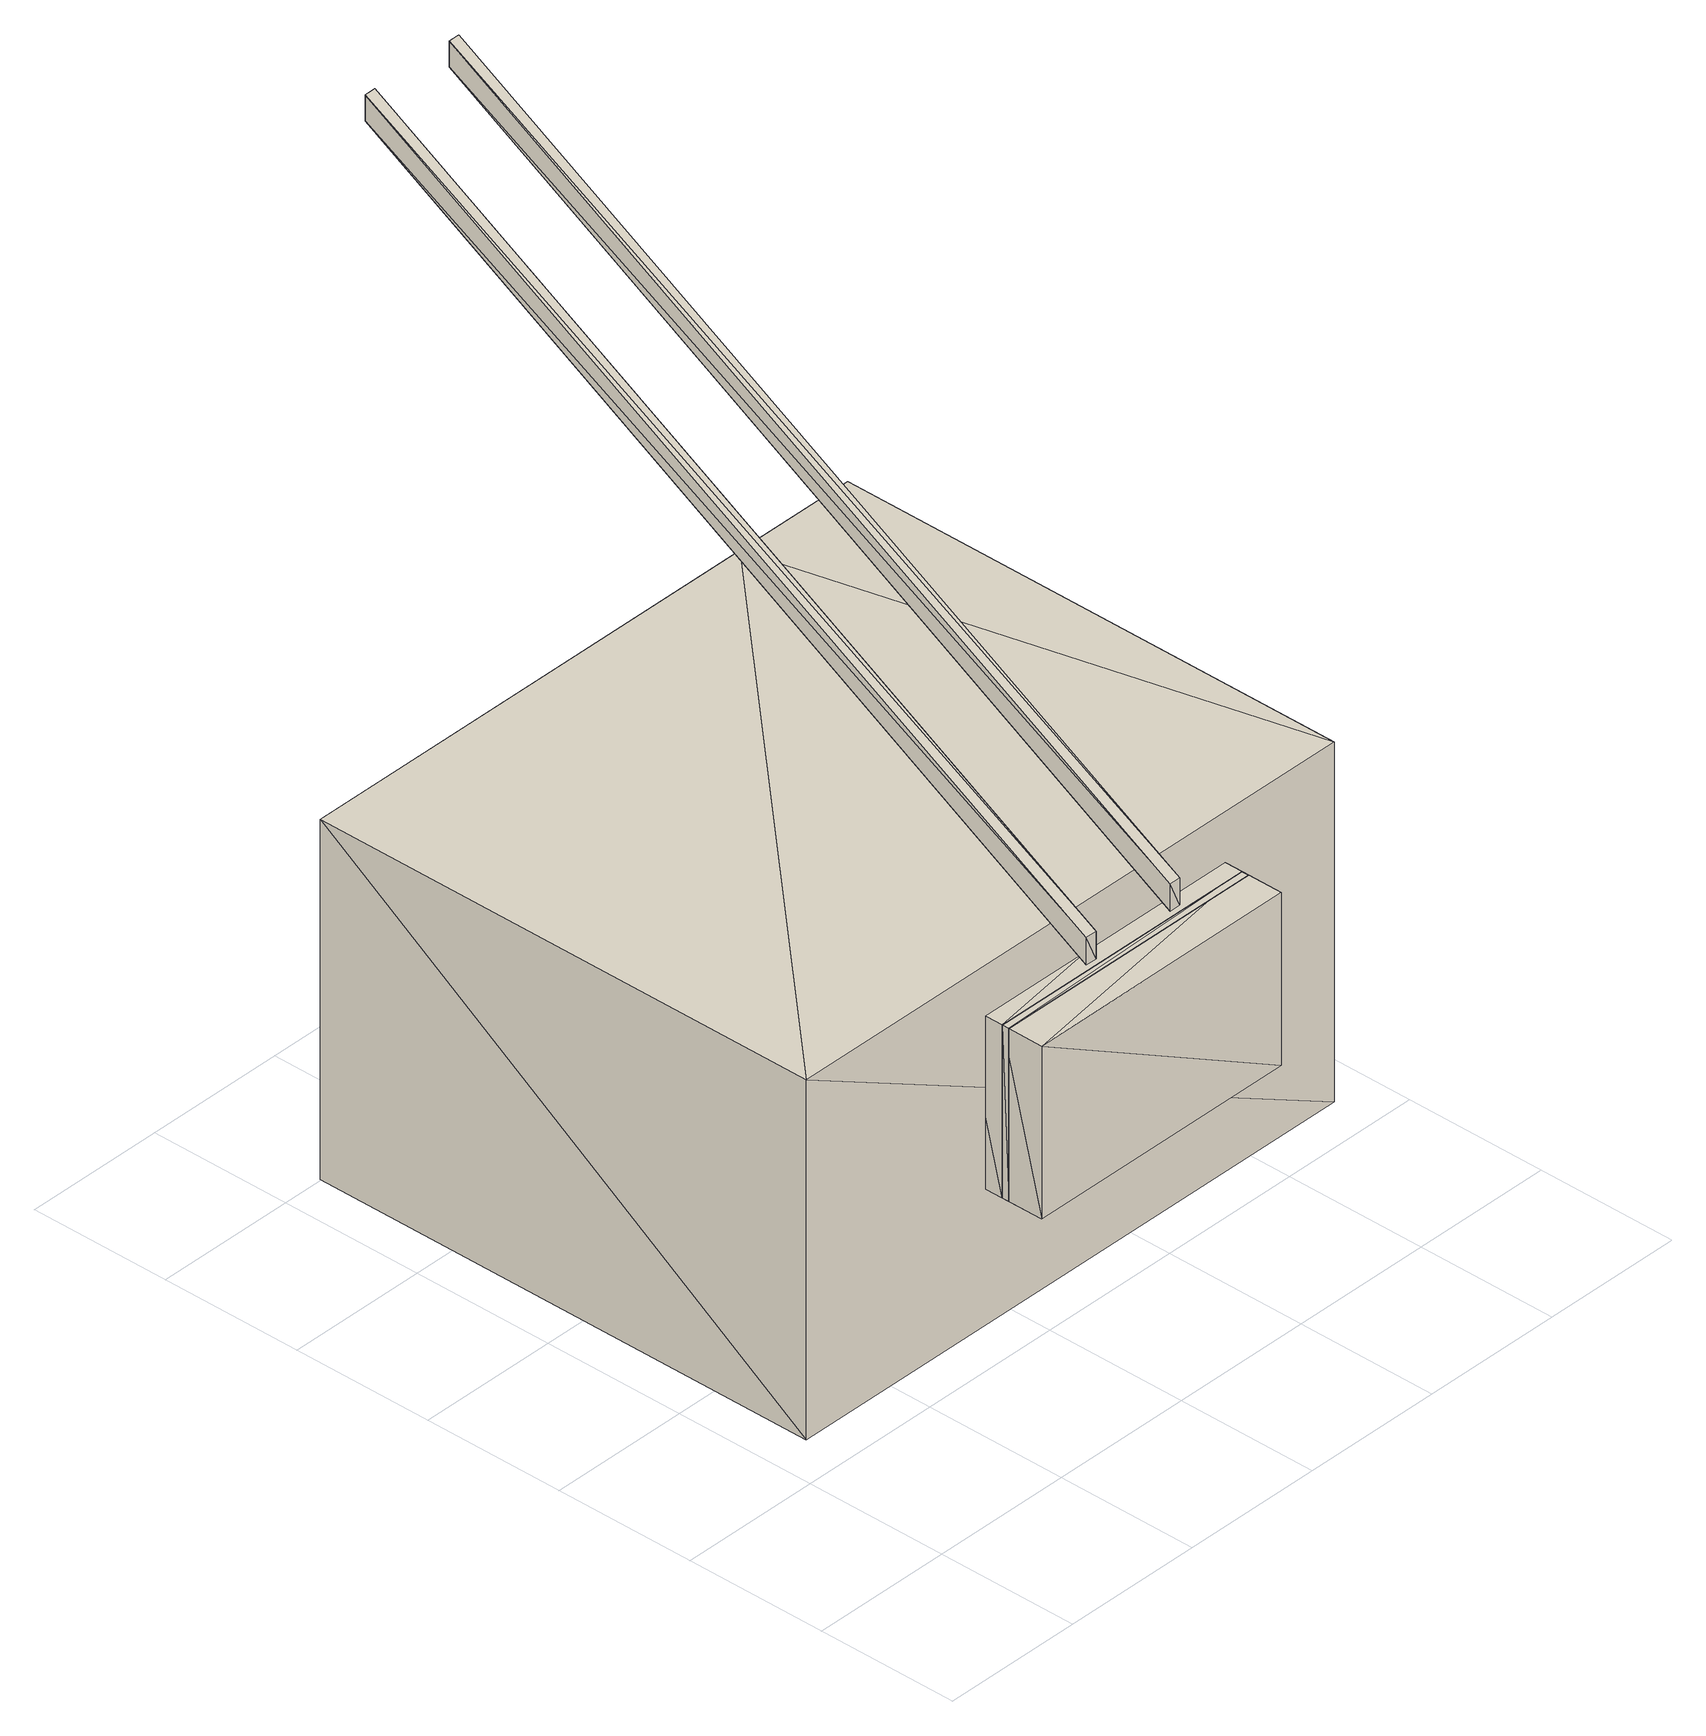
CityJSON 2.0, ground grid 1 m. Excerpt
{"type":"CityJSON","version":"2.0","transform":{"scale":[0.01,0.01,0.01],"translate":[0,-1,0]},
"CityObjects":{
"building1":{"type":"Building","attributes":{"info":{"id":38325,"type":"IfcMember","GlobalId":"06JZMOVBX8VucSQwQ3o$8d","OwnerHistory":"#12","Name":"Sparren-25","ObjectPlacement":"#38308","Representation":"#38321","Tag":"DDE46763-BE57-4EF4-A5-94-B80ED2242C61"},"psets":{"Pset_BeamCommon":{"Slope":{"id":38330,"class":"IfcPropertySingleValue","value":1718.87,"value_type":"IfcPlaneAngleMeasure"},"IsExternal":{"id":38331,"class":"IfcPropertySingleValue","value":false,"value_type":"IfcBoolean"},"LoadBearing":{"id":38332,"class":"IfcPropertySingleValue","value":true,"value_type":"IfcBoolean"},"id":38333},"AC_Pset_Name":{"Name":{"id":38342,"class":"IfcPropertySingleValue","value":"Sparren-25","value_type":"IfcLabel"},"id":38343},"ArchiCADProperties":{"Komplette Element-ID":{"id":38349,"class":"IfcPropertySingleValue","value":"Sparren-25","value_type":"IfcLabel"},"Kompakte Element-ID":{"id":38350,"class":"IfcPropertySingleValue","value":"Sparren-25","value_type":"IfcLabel"},"Name des Sachmerkmal-Objekts":{"id":38351,"class":"IfcPropertySingleValue","value_type":"IfcLabel"},"Ursprungsgeschoss":{"id":38352,"class":"IfcPropertySingleValue","value":"Dachgeschoss","value_type":"IfcLabel"},"Raumname":{"id":38353,"class":"IfcPropertySingleValue","value":"Galerie","value_type":"IfcLabel"},"Raumnummer":{"id":38354,"class":"IfcPropertySingleValue","value":"7","value_type":"IfcLabel"},"Ebene":{"id":38355,"class":"IfcPropertySingleValue","value":"Dachkonstruktion","value_type":"IfcLabel"},"Typ":{"id":38356,"class":"IfcPropertySingleValue","value":"Objekt","value_type":"IfcLabel"},"Geschützt":{"id":38357,"class":"IfcPropertySingleValue","value":false,"value_type":"IfcBoolean"},"Bibliothekselement-Name":{"id":38358,"class":"IfcPropertySingleValue","value_type":"IfcLabel"},"Baustoff / Mehrschichtiger Aufbau / Profil / Schraffur":{"id":38359,"class":"IfcPropertySingleValue","value":"Solid","value_type":"IfcLabel"},"Etikettentext":{"id":38360,"class":"IfcPropertySingleValue","value_type":"IfcLabel"},"Eindeutige ID":{"id":38361,"class":"IfcPropertySingleValue","value_type":"IfcLabel"},"Verknüpfte Änderungen":{"id":38362,"class":"IfcPropertySingleValue","value_type":"IfcLabel"},"Tragende Funktion":{"id":38363,"class":"IfcPropertySingleValue","value":"Nicht definiert","value_type":"IfcLabel"},"Lage":{"id":38364,"class":"IfcPropertySingleValue","value":"Nicht definiert","value_type":"IfcLabel"},"Element-Klassifizierung":{"id":38365,"class":"IfcPropertySingleValue","value":"Stab / Stabträger","value_type":"IfcLabel"},"Umbau-Status":{"id":38366,"class":"IfcPropertySingleValue","value":"Bestand","value_type":"IfcLabel"},"Anzeigen auf Umbau-Filter":{"id":38367,"class":"IfcPropertySingleValue","value":"Alle relevanten Filter","value_type":"IfcLabel"},"ARCHICAD IFC ID":{"id":38368,"class":"IfcPropertySingleValue","value":"06JZMOVBX8VucSQwQ3o$8d","value_type":"IfcLabel"},"Externe IFC ID":{"id":38369,"class":"IfcPropertySingleValue","value_type":"IfcLabel"},"Drehwinkel":{"id":38370,"class":"IfcPropertySingleValue","value":90,"value_type":"IfcPlaneAngleMeasure"},"Oberfläche":{"id":38371,"class":"IfcPropertySingleValue","value":"Kiefer","value_type":"IfcLabel"},"id":38372},"ArchiCADQuantities":{"Höhenangabe zum Projekt-Nullpunkt":{"id":38400,"class":"IfcQuantityLength","value":3.2},"Höhe zu Geschoss":{"id":38401,"class":"IfcQuantityLength","value":0.5},"Oberflächenbereich":{"id":38402,"class":"IfcQuantityArea","value":3.08},"Netto-Volumen":{"id":38403,"class":"IfcQuantityVolume","value":0.0813},"Fläche":{"id":38404,"class":"IfcQuantityArea","value":0.4},"Höhe (Z Größe)":{"id":38405,"class":"IfcQuantityLength","value":2.89},"Länge (A)":{"id":38406,"class":"IfcQuantityLength","value":2.5},"Volumen":{"id":38407,"class":"IfcQuantityVolume","value":0.0813},"Breite (B)":{"id":38408,"class":"IfcQuantityLength","value":1},"id":38409}}},"geometry":[{"type":"MultiSurface","lod":"2","boundaries":[[[0,1,2]],[[0,2,3]],[[4,2,5]],[[4,3,2]],[[3,6,0]],[[3,4,6]],[[6,7,1]],[[0,6,1]],[[5,2,1]],[[5,1,7]],[[5,6,4]],[[7,6,5]]]}]},
"building2":{"type":"Building","attributes":{"info":{"id":27833,"type":"IfcWindow","GlobalId":"25nJxEpYf8LRDJNkMUVO0m","OwnerHistory":"#12","Name":"EG-Fenster-4","ObjectPlacement":"#27815","Representation":"#27829","Tag":"436D2D20-7879-42FD-A7-70-F2BECB09D642","OverallHeight":1.2,"OverallWidth":2},"psets":{"Fenster Linien-Sachmerkmale":{"LiningDepth":0.05,"LiningThickness":0.07,"MullionThickness":0.07,"FirstMullionOffset":0.5,"id":24190},"Fenster Flügel-Sachmerkmale - Panel1":{"OperationType":"SIDEHUNGLEFTHAND","PanelPosition":"LEFT","FrameDepth":0.05,"FrameThickness":0.05,"id":24193},"Fenster Flügel-Sachmerkmale - Panel2":{"OperationType":"SIDEHUNGRIGHTHAND","PanelPosition":"RIGHT","FrameDepth":0.05,"FrameThickness":0.05,"id":24195},"Pset_WindowCommon":{"ThermalTransmittance":{"id":27841,"class":"IfcPropertySingleValue","value":1.4,"value_type":"IfcThermalTransmittanceMeasure"},"id":27842},"AC_Pset_Name":{"Name":{"id":27849,"class":"IfcPropertySingleValue","value":"EG-Fenster-4","value_type":"IfcLabel"},"id":27850},"ArchiCADProperties":{"Komplette Element-ID":{"id":27856,"class":"IfcPropertySingleValue","value":"EG-Fenster-4","value_type":"IfcLabel"},"Kompakte Element-ID":{"id":27857,"class":"IfcPropertySingleValue","value":"EG-Fenster-4","value_type":"IfcLabel"},"Name des Sachmerkmal-Objekts":{"id":27858,"class":"IfcPropertySingleValue","value_type":"IfcLabel"},"Ursprungsgeschoss":{"id":27859,"class":"IfcPropertySingleValue","value":"Erdgeschoss","value_type":"IfcLabel"},"Raumname":{"id":27860,"class":"IfcPropertySingleValue","value":"Küche","value_type":"IfcLabel"},"Raumnummer":{"id":27861,"class":"IfcPropertySingleValue","value":"6","value_type":"IfcLabel"},"Ebene":{"id":27862,"class":"IfcPropertySingleValue","value":"Außenwände","value_type":"IfcLabel"},"Typ":{"id":27863,"class":"IfcPropertySingleValue","value":"Fenster","value_type":"IfcLabel"},"Geschützt":{"id":27864,"class":"IfcPropertySingleValue","value":false,"value_type":"IfcBoolean"},"Bibliothekselement-Name":{"id":27865,"class":"IfcPropertySingleValue","value":"IFC Fenster - zwei Panele - Vertikal","value_type":"IfcLabel"},"Baustoff / Mehrschichtiger Aufbau / Profil / Schraffur":{"id":27866,"class":"IfcPropertySingleValue","value":"Solid","value_type":"IfcLabel"},"Etikettentext":{"id":27867,"class":"IfcPropertySingleValue","value_type":"IfcLabel"},"Eindeutige ID":{"id":27868,"class":"IfcPropertySingleValue","value_type":"IfcLabel"},"Verknüpfte Änderungen":{"id":27869,"class":"IfcPropertySingleValue","value_type":"IfcLabel"},"Tragende Funktion":{"id":27870,"class":"IfcPropertySingleValue","value":"Nicht definiert","value_type":"IfcLabel"},"Lage":{"id":27871,"class":"IfcPropertySingleValue","value":"Nicht definiert","value_type":"IfcLabel"},"Element-Klassifizierung":{"id":27872,"class":"IfcPropertySingleValue","value":"Fenster","value_type":"IfcLabel"},"Umbau-Status":{"id":27873,"class":"IfcPropertySingleValue","value":"Bestand","value_type":"IfcLabel"},"Anzeigen auf Umbau-Filter":{"id":27874,"class":"IfcPropertySingleValue","value":"Alle relevanten Filter","value_type":"IfcLabel"},"ARCHICAD IFC ID":{"id":27875,"class":"IfcPropertySingleValue","value":"25nJxEpYf8LRDJNkMUVO0m","value_type":"IfcLabel"},"Externe IFC ID":{"id":27876,"class":"IfcPropertySingleValue","value_type":"IfcLabel"},"Marker-Text":{"id":27877,"class":"IfcPropertySingleValue","value":"1","value_type":"IfcLabel"},"Von Raum":{"id":27878,"class":"IfcPropertySingleValue","value":"Küche","value_type":"IfcLabel"},"zu Raum":{"id":27879,"class":"IfcPropertySingleValue","value_type":"IfcLabel"},"Ausrichtung":{"id":27880,"class":"IfcPropertySingleValue","value":"L","value_type":"IfcLabel"},"Von Raum-Nummer":{"id":27881,"class":"IfcPropertySingleValue","value":"6","value_type":"IfcLabel"},"Zu Raum-Nummer":{"id":27882,"class":"IfcPropertySingleValue","value_type":"IfcLabel"},"Anschlagsmaße":{"id":27883,"class":"IfcPropertySingleValue","value":"2,00x1,20","value_type":"IfcLabel"},"Größe Wandloch":{"id":27884,"class":"IfcPropertySingleValue","value":"2,00x1,20","value_type":"IfcLabel"},"Größe laut Eingabe":{"id":27885,"class":"IfcPropertySingleValue","value":"2,00x1,20","value_type":"IfcLabel"},"Wandstruktur":{"id":27886,"class":"IfcPropertySingleValue","value":"Leichtbeton 102890359","value_type":"IfcLabel"},"Nominale B x H":{"id":27887,"class":"IfcPropertySingleValue","value":"2,00x1,20","value_type":"IfcLabel"},"Nominale B x H x T":{"id":27888,"class":"IfcPropertySingleValue","value":"2,00x1,20x0,30","value_type":"IfcLabel"},"id":27889},"AC_Pset_IFC_Fenster_-_zwei_Panele_-_Vertikal":{"Wandkontur (0-Keine,1-Voll,2-Seite,3-Länge)":{"id":27927,"class":"IfcPropertySingleValue","value":1,"value_type":"IfcReal"},"Fixpunkte 0-Kein,1-2D,2-3D,3-Alle":{"id":27928,"class":"IfcPropertySingleValue","value":3,"value_type":"IfcReal"},"2D-Fixpunkte in 3D zeigen":{"id":27929,"class":"IfcPropertySingleValue","value":true,"value_type":"IfcBoolean"},"Loch übernimmt Oberflächenmaterial der Wandseite":{"id":27930,"class":"IfcPropertySingleValue","value":false,"value_type":"IfcBoolean"},"Öffnungsoberfläche ist gebogen in gebogenen Wänden":{"id":27931,"class":"IfcPropertySingleValue","value":false,"value_type":"IfcBoolean"},"Grundtyp":{"id":27932,"class":"IfcPropertySingleValue","value":"IfcWindow","value_type":"IfcLabel"},"Name":{"id":27933,"class":"IfcPropertySingleValue","value_type":"IfcLabel"},"Beschreibung":{"id":27934,"class":"IfcPropertySingleValue","value_type":"IfcLabel"},"Objektetikett":{"id":27935,"class":"IfcPropertySingleValue","value_type":"IfcLabel"},"Etikett":{"id":27936,"class":"IfcPropertySingleValue","value_type":"IfcLabel"},"Konstruktionsmaterial":{"id":27937,"class":"IfcPropertySingleValue","value":"Aluminium","value_type":"IfcLabel"}," Konstruktionsmaterial ID":{"id":27938,"class":"IfcPropertySingleValue","value":1,"value_type":"IfcReal"},"Fensterrahmen ( Strich )":{"id":27939,"class":"IfcPropertySingleValue","value":true,"value_type":"IfcBoolean"},"Breite Feld 1":{"id":27940,"class":"IfcPropertySingleValue","value":0.5,"value_type":"IfcReal"},"Rahmendicke = Wanddicke":{"id":27941,"class":"IfcPropertySingleValue","value":false,"value_type":"IfcBoolean"},"Öffnungstyp Rahmen 1 (gs_Lsash_openum)":{"id":27942,"class":"IfcPropertySingleValue","value":"Drehflügel Rechts","value_type":"IfcLabel"},"Öffnungstyp Rahmen 1 (i_Lsash_openum)":{"id":27943,"class":"IfcPropertySingleValue","value":1,"value_type":"IfcReal"},"Öffnungstyp Rahmen 2 (gs_Rsash_openum)":{"id":27944,"class":"IfcPropertySingleValue","value":"Drehflügel Links","value_type":"IfcLabel"},"Öffnungstyp Rahmen 2 (i_Rsash_openum)":{"id":27945,"class":"IfcPropertySingleValue","value":2,"value_type":"IfcReal"},"Symbol-Stift":{"id":27946,"class":"IfcPropertySingleValue","value_type":"IfcLabel"},"Rahmen-Schraffur-Typ":{"id":27947,"class":"IfcPropertySingleValue","value":"Holz","value_type":"IfcLabel"},"Rahmen-Schraffur-Stift":{"id":27948,"class":"IfcPropertySingleValue","value_type":"IfcLabel"},"Rahmen-Schraffurhintergrund-Stift":{"id":27949,"class":"IfcPropertySingleValue","value_type":"IfcLabel"},"Flügel Schraffur-Typ":{"id":27950,"class":"IfcPropertySingleValue","value":"0","value_type":"IfcLabel"},"Flügel Schraffur-Stift":{"id":27951,"class":"IfcPropertySingleValue","value_type":"IfcLabel"},"Flügel Schraffurhintergrund-Stift":{"id":27952,"class":"IfcPropertySingleValue","value_type":"IfcLabel"},"Rahmen-Stift":{"id":27953,"class":"IfcPropertySingleValue","value_type":"IfcLabel"},"Stift Flügel":{"id":27954,"class":"IfcPropertySingleValue","value_type":"IfcLabel"},"Glas-Stift":{"id":27955,"class":"IfcPropertySingleValue","value_type":"IfcLabel"},"Rahmen Oberflächenmaterial":{"id":27956,"class":"IfcPropertySingleValue","value":"Kiefer","value_type":"IfcLabel"},"Flügel Oberflächenmaterial":{"id":27957,"class":"IfcPropertySingleValue","value":"Kiefer, glänzend","value_type":"IfcLabel"},"Glas Oberflächenmaterial":{"id":27958,"class":"IfcPropertySingleValue","value":"Glas","value_type":"IfcLabel"},"IFC Betrieb (ifc_optypestr)":{"id":27959,"class":"IfcPropertySingleValue","value":"Zweiflügelfenster - vertikal","value_type":"IfcLabel"},"IFC Betrieb (ifc_optype)":{"id":27960,"class":"IfcPropertySingleValue","value":2,"value_type":"IfcReal"},"id":27961},"BaseQuantities":{"GrossArea":{"id":28000,"class":"IfcQuantityArea","value":2.4},"Height":{"id":28001,"class":"IfcQuantityLength","value":1.2},"Width":{"id":28002,"class":"IfcQuantityLength","value":2},"Perimeter":{"id":28003,"class":"IfcQuantityLength","value":6.4},"Area":{"id":28004,"class":"IfcQuantityArea","value":2.4},"Volume":{"id":28005,"class":"IfcQuantityVolume","value":0.0397},"Depth":{"id":28006,"class":"IfcQuantityLength","value":0.3},"id":28007},"ArchiCADQuantities":{"Höhenangabe zum Projekt-Nullpunkt":{"id":28012,"class":"IfcQuantityLength","value":0.95},"Höhe zu Geschoss":{"id":28013,"class":"IfcQuantityLength","value":0.95},"Höhe":{"id":28014,"class":"IfcQuantityLength","value":1.2},"Oberflächenbereich":{"id":28015,"class":"IfcQuantityArea","value":7.21},"Netto-Volumen":{"id":28016,"class":"IfcQuantityVolume","value":0.0397},"Breite":{"id":28017,"class":"IfcQuantityLength","value":2},"Dicke":{"id":28018,"class":"IfcQuantityLength","value":0.05},"F/T nominale Brüstungs-/Schwellenhöhe":{"id":28019,"class":"IfcQuantityLength","value":0.95},"F/T Brüstungs-/Schwellenhöhe auf der Anschlagseite":{"id":28020,"class":"IfcQuantityLength","value":0.95},"F/T Brüstungs-/Schwellenhöhe gegenüber der Anschlagseite":{"id":28021,"class":"IfcQuantityLength","value":0.95},"F/T nominale Sturzhöhe":{"id":28022,"class":"IfcQuantityLength","value":2.15},"F/T Sturzhöhe auf der Anschlagseite":{"id":28023,"class":"IfcQuantityLength","value":2.15},"F/T Sturzhöhe gegenüber der Anschlagseite":{"id":28024,"class":"IfcQuantityLength","value":2.15},"F/T Öffnungsbreite auf der Anschlagseite":{"id":28025,"class":"IfcQuantityLength","value":2},"F/T Öffnungsbreite gegenüber der Anschlagseite":{"id":28026,"class":"IfcQuantityLength","value":2},"F/T Höhe der Öffnung auf der Anschlagseite":{"id":28027,"class":"IfcQuantityLength","value":1.2},"F/T Höhe der Öffnung gegenüber der Anschlagseite":{"id":28028,"class":"IfcQuantityLength","value":1.2},"F/T Oberfläche der Öffnung auf der Anschlagseite":{"id":28029,"class":"IfcQuantityArea","value":2.4},"F/T Oberfläche der Öffnung gegenüber der Anschlagseite":{"id":28030,"class":"IfcQuantityArea","value":2.4},"Nominale F/T Öffnungsbreite auf der Anschlagseite":{"id":28031,"class":"IfcQuantityLength","value":2},"Nominale F/T Öffnungsbreite gegenüber der Anschlagseite":{"id":28032,"class":"IfcQuantityLength","value":2},"Nominale F/T Höhe der Öffnung auf der Anschlagseite":{"id":28033,"class":"IfcQuantityLength","value":1.2},"Nominale F/T Höhe der Öffnung gegenüber der Anschlagseite":{"id":28034,"class":"IfcQuantityLength","value":1.2},"Nominale T/F Öffnungsoberfläche auf der Anschlagsseite":{"id":28035,"class":"IfcQuantityArea","value":2.4},"Nominale T/F Öffnungsoberfläche auf der Seite gegenüber der Anschlagsseite":{"id":28036,"class":"IfcQuantityArea","value":2.4},"F/T Volumen der Öffnung":{"id":28037,"class":"IfcQuantityVolume","value":0.0397},"T/F Öffnung Nominaler Oberflächenbereich":{"id":28038,"class":"IfcQuantityArea","value":2.4},"F/T nominales Volumen der Öffnung":{"id":28039,"class":"IfcQuantityVolume","value":0.72},"Brüstungshöhe":{"id":28040,"class":"IfcQuantityLength","value":0.95},"Wanddicke":{"id":28041,"class":"IfcQuantityLength","value":0.3},"id":28042},"AC_Equantity_IFC_Fenster_-_zwei_Panele_-_Vertikal":{"Maß 1":{"id":28047,"class":"IfcQuantityLength","value":2},"Maß 2":{"id":28048,"class":"IfcQuantityLength","value":1.2},"Höhe":{"id":28049,"class":"IfcQuantityLength","value":1},"Brüstungshöhe zum aktuellen Geschoss":{"id":28050,"class":"IfcQuantityLength","value":0.95},"Untere Ebene":{"id":28051,"class":"IfcQuantityLength","value":1},"Obere Ebene":{"id":28052,"class":"IfcQuantityLength","value":0},"Rohbauöffnung Breite":{"id":28053,"class":"IfcQuantityLength","value":2},"Rohbauöffnung Höhe":{"id":28054,"class":"IfcQuantityLength","value":1.2},"Architekturlichte Breite":{"id":28055,"class":"IfcQuantityLength","value":2},"Anschlag Höhe":{"id":28056,"class":"IfcQuantityLength","value":1.2},"Rahmen Breite":{"id":28057,"class":"IfcQuantityLength","value":2},"Rahmen Höhe":{"id":28058,"class":"IfcQuantityLength","value":1.2},"Breite Mittelrahmen":{"id":28059,"class":"IfcQuantityLength","value":0.07},"Rahmen-Dicke":{"id":28060,"class":"IfcQuantityLength","value":0.05},"Rahmen-Breite":{"id":28061,"class":"IfcQuantityLength","value":0.07},"Flügelrahmen-Dicke":{"id":28062,"class":"IfcQuantityLength","value":0.05},"Flügelrahmen-Breite":{"id":28063,"class":"IfcQuantityLength","value":0.05},"Rahmendicke Rahmen 1":{"id":28064,"class":"IfcQuantityLength","value":0.05},"Rahmenbreite Rahmen 1":{"id":28065,"class":"IfcQuantityLength","value":0.05},"Rahmendicke Rahmen 2":{"id":28066,"class":"IfcQuantityLength","value":0.05},"Rahmenbreite Rahmen 2":{"id":28067,"class":"IfcQuantityLength","value":0.05},"Glas-Dicke":{"id":28068,"class":"IfcQuantityLength","value":0.02},"AC Linkes Öffnungsübermaß":{"id":28069,"class":"IfcQuantityLength","value":0},"AC Rechtes Öffnungsübermaß":{"id":28070,"class":"IfcQuantityLength","value":0},"AC Oberes Öffnungsübermaß":{"id":28071,"class":"IfcQuantityLength","value":0},"AC Unteres Öffnungsübermaß":{"id":28072,"class":"IfcQuantityLength","value":0},"id":28073}}},"geometry":[{"type":"MultiSurface","lod":"2","boundaries":[[[8,9,10]],[[8,10,11]],[[12,8,13]],[[14,15,13]],[[14,13,8]],[[16,9,17]],[[18,15,14]],[[19,12,18]],[[19,17,12]],[[20,16,21]],[[20,21,19]],[[20,9,16]],[[9,8,17]],[[17,8,12]],[[14,20,19]],[[14,19,18]],[[22,10,9]],[[22,9,20]],[[23,24,25]],[[11,26,25]],[[11,25,24]],[[27,22,28]],[[29,26,11]],[[30,23,29]],[[30,28,23]],[[10,31,30]],[[10,27,31]],[[10,22,27]],[[11,10,30]],[[11,30,29]],[[22,24,28]],[[28,24,23]],[[11,24,14]],[[11,14,8]],[[20,14,24]],[[20,24,22]],[[12,13,26]],[[12,26,29]],[[29,23,18]],[[29,18,12]],[[15,18,23]],[[15,23,25]],[[25,26,13]],[[25,13,15]],[[16,17,30]],[[16,30,31]],[[31,27,21]],[[31,21,16]],[[19,21,27]],[[19,27,28]],[[28,30,17]],[[28,17,19]],[[32,33,29]],[[32,29,26]],[[33,34,35]],[[33,32,34]],[[36,32,37]],[[36,34,32]],[[38,39,36]],[[38,36,37]],[[38,33,35]],[[38,35,39]],[[23,29,33]],[[23,33,38]],[[23,40,41]],[[23,25,40]],[[42,25,26]],[[42,40,25]],[[29,43,42]],[[29,42,26]],[[29,23,41]],[[29,41,43]],[[26,25,37]],[[26,37,32]],[[38,37,25]],[[38,25,23]],[[35,34,42]],[[35,42,43]],[[43,41,39]],[[43,39,35]],[[36,39,41]],[[36,41,40]],[[40,42,34]],[[40,34,36]],[[44,45,46]],[[44,46,47]],[[43,45,44]],[[43,44,42]],[[48,40,42]],[[48,42,44]],[[49,41,40]],[[49,40,48]],[[49,45,43]],[[49,43,41]],[[50,46,45]],[[50,45,49]],[[51,50,52]],[[51,52,53]],[[54,52,47]],[[54,53,52]],[[46,55,54]],[[46,54,47]],[[46,50,51]],[[46,51,55]],[[47,52,48]],[[47,48,44]],[[49,48,52]],[[49,52,50]],[[43,42,54]],[[43,54,55]],[[55,51,41]],[[55,41,43]],[[40,41,51]],[[40,51,53]],[[53,54,42]],[[53,42,40]],[[56,57,58]],[[56,58,59]],[[60,57,56]],[[60,56,61]],[[62,58,57]],[[62,57,60]],[[58,63,59]],[[58,62,63]],[[59,63,61]],[[59,61,56]],[[60,61,63]],[[60,63,62]],[[64,65,31]],[[64,31,30]],[[65,66,67]],[[65,64,66]],[[68,69,66]],[[68,66,64]],[[70,69,68]],[[71,70,68]],[[71,65,67]],[[71,67,70]],[[27,31,65]],[[27,65,71]],[[27,72,73]],[[27,28,72]],[[30,74,72]],[[30,72,28]],[[31,75,74]],[[31,74,30]],[[31,27,73]],[[31,73,75]],[[30,28,68]],[[30,68,64]],[[71,68,28]],[[71,28,27]],[[67,66,74]],[[67,74,75]],[[75,73,70]],[[75,70,67]],[[69,70,73]],[[69,73,72]],[[72,74,66]],[[72,66,69]],[[76,77,78]],[[76,78,79]],[[75,77,76]],[[75,76,74]],[[80,72,74]],[[80,74,76]],[[81,73,72]],[[81,72,80]],[[81,77,75]],[[81,75,73]],[[82,78,77]],[[82,77,81]],[[83,82,84]],[[83,84,85]],[[86,84,79]],[[86,85,84]],[[78,87,86]],[[78,86,79]],[[78,82,83]],[[78,83,87]],[[79,84,80]],[[79,80,76]],[[81,80,84]],[[81,84,82]],[[75,74,86]],[[75,86,87]],[[87,83,73]],[[87,73,75]],[[72,73,83]],[[72,83,85]],[[85,86,74]],[[85,74,72]],[[88,89,90]],[[88,90,91]],[[92,89,88]],[[92,88,93]],[[94,90,89]],[[94,89,92]],[[90,95,91]],[[90,94,95]],[[91,95,93]],[[91,93,88]],[[92,93,95]],[[92,95,94]]]}]},
"building3":{"type":"Building","attributes":{"info":{"id":27487,"type":"IfcOpeningElement","GlobalId":"1c0Yk5iLrVR4e3y5gEUEKa","OwnerHistory":"#12","Name":"EG-Fenster-4","ObjectPlacement":"#27442","Representation":"#27483"},"psets":{"BaseQuantities":{"Depth":{"id":27493,"class":"IfcQuantityLength","value":0.3},"Height":{"id":27494,"class":"IfcQuantityLength","value":1.2},"Width":{"id":27495,"class":"IfcQuantityLength","value":2},"Area":{"id":27496,"class":"IfcQuantityArea","value":2.4},"Volume":{"id":27497,"class":"IfcQuantityVolume","value":0.0397},"id":27498}}},"geometry":[{"type":"MultiSurface","lod":"2","boundaries":[[[22,24,96]],[[22,96,97]],[[10,22,97]],[[10,97,98]],[[11,10,98]],[[11,98,99]],[[24,11,99]],[[24,99,96]],[[10,24,22]],[[10,11,24]],[[97,96,98]],[[96,99,98]],[[10,11,100]],[[10,100,101]],[[22,10,101]],[[22,101,102]],[[24,22,102]],[[24,102,103]],[[11,24,103]],[[11,103,100]],[[22,11,10]],[[22,24,11]],[[101,100,102]],[[100,103,102]]]}]},
"building4":{"type":"Building","attributes":{"info":{"id":34763,"type":"IfcSpace","GlobalId":"17JZcMFrf5tOftUTidA0d3","OwnerHistory":"#12","Name":"6","ObjectPlacement":"#34672","Representation":"#34758","LongName":"Küche","CompositionType":"ELEMENT"},"psets":{"Pset_SpaceThermalRequirements":{"SpaceTemperatureMax":{"id":34767,"class":"IfcPropertySingleValue","value":20,"value_type":"IfcThermodynamicTemperatureMeasure"},"SpaceTemperatureMin":{"id":34768,"class":"IfcPropertySingleValue","value":20,"value_type":"IfcThermodynamicTemperatureMeasure"},"AirConditioning":{"id":34769,"class":"IfcPropertySingleValue","value":false,"value_type":"IfcBoolean"},"SpaceTemperatureSummer":{"id":34770,"class":"IfcPropertySingleValue","value":20,"value_type":"IfcThermodynamicTemperatureMeasure"},"SpaceTemperatureWinter":{"id":34771,"class":"IfcPropertySingleValue","value":20,"value_type":"IfcThermodynamicTemperatureMeasure"},"id":34772},"AC_Pset_Name":{"Name":{"id":34783,"class":"IfcPropertySingleValue","value":"6","value_type":"IfcLabel"},"id":34784},"Pset_SpaceCommon":{"Category":{"id":34790,"class":"IfcPropertySingleValue","value":"Allgemeines","value_type":"IfcLabel"},"id":34791},"ArchiCADProperties":{"Komplette Element-ID":{"id":34797,"class":"IfcPropertySingleValue","value":"6","value_type":"IfcLabel"},"Kompakte Element-ID":{"id":34798,"class":"IfcPropertySingleValue","value":"6","value_type":"IfcLabel"},"Name des Sachmerkmal-Objekts":{"id":34799,"class":"IfcPropertySingleValue","value_type":"IfcLabel"},"Ursprungsgeschoss":{"id":34800,"class":"IfcPropertySingleValue","value":"Erdgeschoss","value_type":"IfcLabel"},"Raumname":{"id":34801,"class":"IfcPropertySingleValue","value":"Küche","value_type":"IfcLabel"},"Raumnummer":{"id":34802,"class":"IfcPropertySingleValue","value":"6","value_type":"IfcLabel"},"Ebene":{"id":34803,"class":"IfcPropertySingleValue","value":"Räume","value_type":"IfcLabel"},"Typ":{"id":34804,"class":"IfcPropertySingleValue","value":"Raumstempel","value_type":"IfcLabel"},"Geschützt":{"id":34805,"class":"IfcPropertySingleValue","value":false,"value_type":"IfcBoolean"},"Bibliothekselement-Name":{"id":34806,"class":"IfcPropertySingleValue","value":"Allgemeiner Raumstempel","value_type":"IfcLabel"},"Etikettentext":{"id":34807,"class":"IfcPropertySingleValue","value_type":"IfcLabel"},"Eindeutige ID":{"id":34808,"class":"IfcPropertySingleValue","value_type":"IfcLabel"},"Verknüpfte Änderungen":{"id":34809,"class":"IfcPropertySingleValue","value_type":"IfcLabel"},"Element-Klassifizierung":{"id":34810,"class":"IfcPropertySingleValue","value":"Raum","value_type":"IfcLabel"},"Umbau-Status":{"id":34811,"class":"IfcPropertySingleValue","value":"Bestand","value_type":"IfcLabel"},"Anzeigen auf Umbau-Filter":{"id":34812,"class":"IfcPropertySingleValue","value":"Alle relevanten Filter","value_type":"IfcLabel"},"ARCHICAD IFC ID":{"id":34813,"class":"IfcPropertySingleValue","value":"17JZcMFrf5tOftUTidA0d3","value_type":"IfcLabel"},"Externe IFC ID":{"id":34814,"class":"IfcPropertySingleValue","value_type":"IfcLabel"},"Deckschraffur":{"id":34815,"class":"IfcPropertySingleValue","value":"Unnamed","value_type":"IfcLabel"},"Oberfläche":{"id":34816,"class":"IfcPropertySingleValue","value":"Farbe, matt","value_type":"IfcLabel"},"Geschoss für Oberkantenverknüpfung":{"id":34817,"class":"IfcPropertySingleValue","value":"Nicht verknüpft","value_type":"IfcLabel"},"Einheitliche Oberfläche":{"id":34818,"class":"IfcPropertySingleValue","value":true,"value_type":"IfcBoolean"},"Raumkategorie":{"id":34819,"class":"IfcPropertySingleValue","value":"Allgemeines","value_type":"IfcLabel"},"Raumflächen-Code":{"id":34820,"class":"IfcPropertySingleValue","value":"000","value_type":"IfcLabel"},"id":34821},"AC_Pset_Allgemeiner_Raumstempel":{"Raumname":{"id":34850,"class":"IfcPropertySingleValue","value":"Küche","value_type":"IfcLabel"},"Raumnummer":{"id":34851,"class":"IfcPropertySingleValue","value":"6","value_type":"IfcLabel"},"Schriftgröße [mm]":{"id":34852,"class":"IfcPropertySingleValue","value":3,"value_type":"IfcReal"},"Gemessene Fläche":{"id":34853,"class":"IfcPropertySingleValue","value":16.31,"value_type":"IfcReal"},"Anzahl aller Raumecken":{"id":34854,"class":"IfcPropertySingleValue","value":5,"value_type":"IfcReal"},"Anzahl hereinragender Raumecken":{"id":34855,"class":"IfcPropertySingleValue","value":0,"value_type":"IfcReal"},"Oberfläche Umfassungswände":{"id":34856,"class":"IfcPropertySingleValue","value":24.21,"value_type":"IfcReal"},"Fläche der Türen":{"id":34857,"class":"IfcPropertySingleValue","value":0,"value_type":"IfcReal"},"Fläche der Fenster":{"id":34858,"class":"IfcPropertySingleValue","value":4.8,"value_type":"IfcReal"},"Gemessene Nettofläche":{"id":34859,"class":"IfcPropertySingleValue","value":16.31,"value_type":"IfcReal"},"Wandabzugsfläche":{"id":34860,"class":"IfcPropertySingleValue","value":0,"value_type":"IfcReal"},"Fassaden- Abzugsfläche":{"id":34861,"class":"IfcPropertySingleValue","value":0,"value_type":"IfcReal"},"Stützenabzugsfläche":{"id":34862,"class":"IfcPropertySingleValue","value":0,"value_type":"IfcReal"},"Schraffurabzugsfläche":{"id":34863,"class":"IfcPropertySingleValue","value":0,"value_type":"IfcReal"},"Abzugsfläche unter Dach":{"id":34864,"class":"IfcPropertySingleValue","value":0,"value_type":"IfcReal"},"Gesamtabzugsfläche":{"id":34865,"class":"IfcPropertySingleValue","value":0,"value_type":"IfcReal"},"Reduzierte Fläche":{"id":34866,"class":"IfcPropertySingleValue","value":16.31,"value_type":"IfcReal"},"Raumfläche Faktor":{"id":34867,"class":"IfcPropertySingleValue","value":0,"value_type":"IfcReal"},"Berechnete Fläche (NRF)":{"id":34868,"class":"IfcPropertySingleValue","value":16.31,"value_type":"IfcReal"},"Raumvolumen":{"id":34869,"class":"IfcPropertySingleValue","value":40.76,"value_type":"IfcReal"},"Begrenzung Oberflächenbereich":{"id":34870,"class":"IfcPropertySingleValue","value":40.53,"value_type":"IfcReal"},"Oberer Oberflächenbereich":{"id":34871,"class":"IfcPropertySingleValue","value":16.31,"value_type":"IfcReal"},"Unterer Oberflächenbereich":{"id":34872,"class":"IfcPropertySingleValue","value":16.31,"value_type":"IfcReal"},"Dach Oberflächenbereich an der Oberseite":{"id":34873,"class":"IfcPropertySingleValue","value":0,"value_type":"IfcReal"},"Dach Oberflächenbereich an der Unterseite":{"id":34874,"class":"IfcPropertySingleValue","value":0,"value_type":"IfcReal"},"Decke Oberflächenbereich an der Oberseite":{"id":34875,"class":"IfcPropertySingleValue","value":0,"value_type":"IfcReal"},"Decke Oberflächenbereich an der Unterseite":{"id":34876,"class":"IfcPropertySingleValue","value":0,"value_type":"IfcReal"},"Unterzug Oberflächenbereich an der Oberseite":{"id":34877,"class":"IfcPropertySingleValue","value":0,"value_type":"IfcReal"},"Unterzugoberfläche unten":{"id":34878,"class":"IfcPropertySingleValue","value":0,"value_type":"IfcReal"},"Oberer Oberflächenbereich der Wandeinsätze":{"id":34879,"class":"IfcPropertySingleValue","value":0,"value_type":"IfcReal"},"Oberfläche Wandnischen hinten":{"id":34880,"class":"IfcPropertySingleValue","value":0,"value_type":"IfcReal"},"Seite Oberflächenbereich der Wandeinsätze":{"id":34881,"class":"IfcPropertySingleValue","value":0,"value_type":"IfcReal"},"Zeichensatz 1":{"id":34882,"class":"IfcPropertySingleValue","value":"Arial Westlich","value_type":"IfcLabel"},"Raumpolygon (Brutto, Netto)":{"id":34883,"class":"IfcPropertySingleValue","value":0,"value_type":"IfcReal"},"ID zeigen":{"id":34884,"class":"IfcPropertySingleValue","value":false,"value_type":"IfcBoolean"},"ID zeigen als...":{"id":34885,"class":"IfcPropertySingleValue","value":1,"value_type":"IfcReal"},"Schraffur-Typ":{"id":34886,"class":"IfcPropertySingleValue","value":"Leer","value_type":"IfcLabel"},"Schraffur-Stift":{"id":34887,"class":"IfcPropertySingleValue","value":"Transparent","value_type":"IfcLabel"},"Schraffurhintergrund-Stift":{"id":34888,"class":"IfcPropertySingleValue","value":"Transparent","value_type":"IfcLabel"},"id":34889},"BaseQuantities":{"Height":{"id":34933,"class":"IfcQuantityLength","value":2.5},"FinishCeilingHeight":{"id":34934,"class":"IfcQuantityLength","value":2.5},"FinishFloorHeight":{"id":34935,"class":"IfcQuantityLength","value":0},"ClearHeight":{"id":34936,"class":"IfcQuantityLength","value":2.5},"GrossFloorArea":{"id":34937,"class":"IfcQuantityArea","value":16.31},"NetFloorArea":{"id":34938,"class":"IfcQuantityArea","value":16.31},"SpaceNetFloorAreaBOMA":{"id":34939,"class":"IfcQuantityArea","value":16.31},"SpaceUsableFloorAreaBOMA":{"id":34940,"class":"IfcQuantityArea","value":16.31},"GrossCeilingArea":{"id":34941,"class":"IfcQuantityArea","value":16.31},"NetCeilingArea":{"id":34942,"class":"IfcQuantityArea","value":16.31},"GrossWallArea":{"id":34943,"class":"IfcQuantityArea","value":29.01},"NetWallArea":{"id":34944,"class":"IfcQuantityArea","value":24.21},"GrossPerimeter":{"id":34945,"class":"IfcQuantityLength","value":16.21},"NetPerimeter":{"id":34946,"class":"IfcQuantityLength","value":16.21},"GrossVolume":{"id":34947,"class":"IfcQuantityVolume","value":40.76},"NetVolume":{"id":34948,"class":"IfcQuantityVolume","value":40.76},"id":34949},"ArchiCADQuantities":{"Höhenangabe zum Projekt-Nullpunkt":{"id":34954,"class":"IfcQuantityLength","value":0},"Höhe zu Geschoss":{"id":34955,"class":"IfcQuantityLength","value":0},"Höhe":{"id":34956,"class":"IfcQuantityLength","value":2.5},"Oberflächenbereich":{"id":34957,"class":"IfcQuantityArea","value":16.31},"Netto-Volumen":{"id":34958,"class":"IfcQuantityVolume","value":40.76},"Fläche":{"id":34959,"class":"IfcQuantityArea","value":16.31},"Basislevel":{"id":34960,"class":"IfcQuantityLength","value":0},"Berechnete Fläche (NRF)":{"id":34961,"class":"IfcQuantityArea","value":16.31},"Türen-Oberflächenbereich":{"id":34962,"class":"IfcQuantityArea","value":0},"Türen Breite":{"id":34963,"class":"IfcQuantityLength","value":0},"Stützenabzugsfläche":{"id":34964,"class":"IfcQuantityArea","value":0},"Schraffurabzugsfläche":{"id":34965,"class":"IfcQuantityArea","value":0},"Niedrige Abzugsfläche":{"id":34966,"class":"IfcQuantityArea","value":0},"Wandabzugsfläche":{"id":34967,"class":"IfcQuantityArea","value":0},"Fußbodendicke":{"id":34968,"class":"IfcQuantityLength","value":0},"Durchbruch Umfang":{"id":34969,"class":"IfcQuantityLength","value":0},"Gemessene Fläche":{"id":34970,"class":"IfcQuantityArea","value":16.31},"Nettofläche":{"id":34971,"class":"IfcQuantityArea","value":16.31},"Nettoumfang":{"id":34972,"class":"IfcQuantityLength","value":16.21},"Anzahl der Unterzüge":{"id":34973,"class":"IfcQuantityCount","value":0},"Anzahl der Stützen":{"id":34974,"class":"IfcQuantityCount","value":0},"Anzahl der Türen":{"id":34975,"class":"IfcQuantityCount","value":0},"Anzahl der Lichtquelle":{"id":34976,"class":"IfcQuantityCount","value":0},"Anzahl der Objekte":{"id":34977,"class":"IfcQuantityCount","value":0},"Anzahl der konkaven Ecken":{"id":34978,"class":"IfcQuantityCount","value":0},"Anzahl der Ecken":{"id":34979,"class":"IfcQuantityCount","value":5},"Anzahl der Wandelemente":{"id":34980,"class":"IfcQuantityCount","value":3},"Anzahl der Fenster":{"id":34981,"class":"IfcQuantityCount","value":2},"Umfang":{"id":34982,"class":"IfcQuantityLength","value":16.21},"Reduzierte Fläche":{"id":34983,"class":"IfcQuantityArea","value":0},"Raumflächen Reduzierung":{"id":34984,"class":"IfcQuantityArea","value":16.31},"Abstand Oberkante":{"id":34985,"class":"IfcQuantityLength","value":0},"Abstand zu Ursprungsgeschoss":{"id":34986,"class":"IfcQuantityLength","value":0},"Gesamtabzugsfläche":{"id":34987,"class":"IfcQuantityArea","value":0},"Heizkörpernische Oberflächenbereich hinten":{"id":34988,"class":"IfcQuantityArea","value":0},"Heizkörpernische Oberflächenbereich seitlich":{"id":34989,"class":"IfcQuantityArea","value":0},"Heizkörpernische Oberflächenbereich oben":{"id":34990,"class":"IfcQuantityArea","value":0},"Wand Umfang":{"id":34991,"class":"IfcQuantityLength","value":11.61},"Wand-Oberflächenbereich":{"id":34992,"class":"IfcQuantityArea","value":24.21},"Fenster-Oberflächenbereich":{"id":34993,"class":"IfcQuantityArea","value":4.8},"Fenster Breite":{"id":34994,"class":"IfcQuantityLength","value":4},"id":34995},"AC_Equantity_Allgemeiner_Raumstempel":{"Raumumfang":{"id":35000,"class":"IfcQuantityLength","value":16.21},"Gesamtlänge aller Bodenkanten":{"id":35001,"class":"IfcQuantityLength","value":0},"Gesamtlänge Raumumfassung":{"id":35002,"class":"IfcQuantityLength","value":11.61},"Summe Öffnungsbreite Türen":{"id":35003,"class":"IfcQuantityLength","value":0},"Summe Öffnungsbreite Fenster":{"id":35004,"class":"IfcQuantityLength","value":4},"Höhenkote OK Rohdecke":{"id":35005,"class":"IfcQuantityLength","value":0},"Dicke Bodenaufbau":{"id":35006,"class":"IfcQuantityLength","value":0},"Raumhöhe":{"id":35007,"class":"IfcQuantityLength","value":2.5},"Nettoumfang":{"id":35008,"class":"IfcQuantityLength","value":16.21},"id":35009}}},"geometry":[{"type":"MultiSurface","lod":"2","boundaries":[[[104,105,106]],[[104,107,105]],[[108,104,106]],[[108,109,104]],[[110,109,108]],[[107,104,109]],[[107,109,111]],[[107,112,105]],[[111,113,112]],[[111,112,107]],[[106,112,108]],[[106,105,112]],[[108,113,110]],[[108,112,113]],[[109,110,113]],[[109,113,111]]]}]},
"building5":{"type":"Building","attributes":{"info":{"id":38448,"type":"IfcMember","GlobalId":"31ry3UPYD7weLluBlhQxXZ","OwnerHistory":"#12","Name":"Sparren-26","ObjectPlacement":"#38431","Representation":"#38444","Tag":"CAE5E5C0-4299-44F4-A2-1A-688219A1DA30"},"psets":{"Pset_BeamCommon":{"Slope":{"id":38453,"class":"IfcPropertySingleValue","value":1718.87,"value_type":"IfcPlaneAngleMeasure"},"IsExternal":{"id":38454,"class":"IfcPropertySingleValue","value":false,"value_type":"IfcBoolean"},"LoadBearing":{"id":38455,"class":"IfcPropertySingleValue","value":true,"value_type":"IfcBoolean"},"id":38456},"AC_Pset_Name":{"Name":{"id":38465,"class":"IfcPropertySingleValue","value":"Sparren-26","value_type":"IfcLabel"},"id":38466},"ArchiCADProperties":{"Komplette Element-ID":{"id":38472,"class":"IfcPropertySingleValue","value":"Sparren-26","value_type":"IfcLabel"},"Kompakte Element-ID":{"id":38473,"class":"IfcPropertySingleValue","value":"Sparren-26","value_type":"IfcLabel"},"Name des Sachmerkmal-Objekts":{"id":38474,"class":"IfcPropertySingleValue","value_type":"IfcLabel"},"Ursprungsgeschoss":{"id":38475,"class":"IfcPropertySingleValue","value":"Dachgeschoss","value_type":"IfcLabel"},"Raumname":{"id":38476,"class":"IfcPropertySingleValue","value":"Galerie","value_type":"IfcLabel"},"Raumnummer":{"id":38477,"class":"IfcPropertySingleValue","value":"7","value_type":"IfcLabel"},"Ebene":{"id":38478,"class":"IfcPropertySingleValue","value":"Dachkonstruktion","value_type":"IfcLabel"},"Typ":{"id":38479,"class":"IfcPropertySingleValue","value":"Objekt","value_type":"IfcLabel"},"Geschützt":{"id":38480,"class":"IfcPropertySingleValue","value":false,"value_type":"IfcBoolean"},"Bibliothekselement-Name":{"id":38481,"class":"IfcPropertySingleValue","value_type":"IfcLabel"},"Baustoff / Mehrschichtiger Aufbau / Profil / Schraffur":{"id":38482,"class":"IfcPropertySingleValue","value":"Solid","value_type":"IfcLabel"},"Etikettentext":{"id":38483,"class":"IfcPropertySingleValue","value_type":"IfcLabel"},"Eindeutige ID":{"id":38484,"class":"IfcPropertySingleValue","value_type":"IfcLabel"},"Verknüpfte Änderungen":{"id":38485,"class":"IfcPropertySingleValue","value_type":"IfcLabel"},"Tragende Funktion":{"id":38486,"class":"IfcPropertySingleValue","value":"Nicht definiert","value_type":"IfcLabel"},"Lage":{"id":38487,"class":"IfcPropertySingleValue","value":"Nicht definiert","value_type":"IfcLabel"},"Element-Klassifizierung":{"id":38488,"class":"IfcPropertySingleValue","value":"Stab / Stabträger","value_type":"IfcLabel"},"Umbau-Status":{"id":38489,"class":"IfcPropertySingleValue","value":"Bestand","value_type":"IfcLabel"},"Anzeigen auf Umbau-Filter":{"id":38490,"class":"IfcPropertySingleValue","value":"Alle relevanten Filter","value_type":"IfcLabel"},"ARCHICAD IFC ID":{"id":38491,"class":"IfcPropertySingleValue","value":"31ry3UPYD7weLluBlhQxXZ","value_type":"IfcLabel"},"Externe IFC ID":{"id":38492,"class":"IfcPropertySingleValue","value_type":"IfcLabel"},"Drehwinkel":{"id":38493,"class":"IfcPropertySingleValue","value":90,"value_type":"IfcPlaneAngleMeasure"},"Oberfläche":{"id":38494,"class":"IfcPropertySingleValue","value":"Kiefer","value_type":"IfcLabel"},"id":38495},"ArchiCADQuantities":{"Höhenangabe zum Projekt-Nullpunkt":{"id":38523,"class":"IfcQuantityLength","value":3.2},"Höhe zu Geschoss":{"id":38524,"class":"IfcQuantityLength","value":0.5},"Oberflächenbereich":{"id":38525,"class":"IfcQuantityArea","value":3.08},"Netto-Volumen":{"id":38526,"class":"IfcQuantityVolume","value":0.0813},"Fläche":{"id":38527,"class":"IfcQuantityArea","value":0.4},"Höhe (Z Größe)":{"id":38528,"class":"IfcQuantityLength","value":2.89},"Länge (A)":{"id":38529,"class":"IfcQuantityLength","value":2.5},"Volumen":{"id":38530,"class":"IfcQuantityVolume","value":0.0813},"Breite (B)":{"id":38531,"class":"IfcQuantityLength","value":1},"id":38532}}},"geometry":[{"type":"MultiSurface","lod":"2","boundaries":[[[114,115,116]],[[114,116,117]],[[118,116,119]],[[118,117,116]],[[117,120,114]],[[117,118,120]],[[120,121,115]],[[114,120,115]],[[119,116,115]],[[119,115,121]],[[119,120,118]],[[121,120,119]]]}]}
},
"vertices":[
[176,600,627],[176,50,310],[184,50,310],[184,600,627],[184,600,609],[184,50,291],[176,600,609],[176,50,291],
[379,112,95],[179,112,95],[179,117,95],[379,117,95],[282,112,102],[372,112,102],[379,112,215],[372,112,208],[186,112,102],[276,112,102],[282,112,208],[276,112,208],[179,112,215],[186,112,208],[179,117,215],[282,117,208],[379,117,215],[372,117,208],[372,117,102],[186,117,208],[276,117,208],[282,117,102],[276,117,102],[186,117,102],[372,114,102],[282,114,102],[370,114,104],[285,114,104],[370,114,206],[372,114,208],[282,114,208],[285,114,206],[370,117,206],[285,117,206],[370,117,104],[285,117,104],[374,117,99],[280,117,99],[280,119,99],[374,119,99],[374,117,210],[280,117,210],[280,119,210],[285,119,206],[374,119,210],[370,119,206],[370,119,104],[285,119,104],[370,116,104],[285,116,104],[285,118,104],[370,118,104],[285,116,206],[370,116,206],[285,118,206],[370,118,206],[276,114,102],[186,114,102],[273,114,104],[188,114,104],[276,114,208],[273,114,206],[188,114,206],[186,114,208],[273,117,206],[188,117,206],[273,117,104],[188,117,104],[278,117,99],[184,117,99],[184,119,99],[278,119,99],[278,117,210],[184,117,210],[184,119,210],[188,119,206],[278,119,210],[273,119,206],[273,119,104],[188,119,104],[273,116,104],[188,116,104],[188,118,104],[273,118,104],[188,116,206],[273,116,206],[188,118,206],[273,118,206],
[379,147,215],[179,147,215],[179,147,95],[379,147,95],[379,87,95],[179,87,95],[179,87,215],[379,87,215],
[30,130,0],[30,501,250],[30,501,0],[30,130,250],[380,501,0],[470,130,0],[470,501,0],[470,130,250],[380,501,250],[470,501,250],
[246,600,627],[246,50,310],[254,50,310],[254,600,627],[254,600,609],[254,50,291],[246,600,609],[246,50,291]
]}
